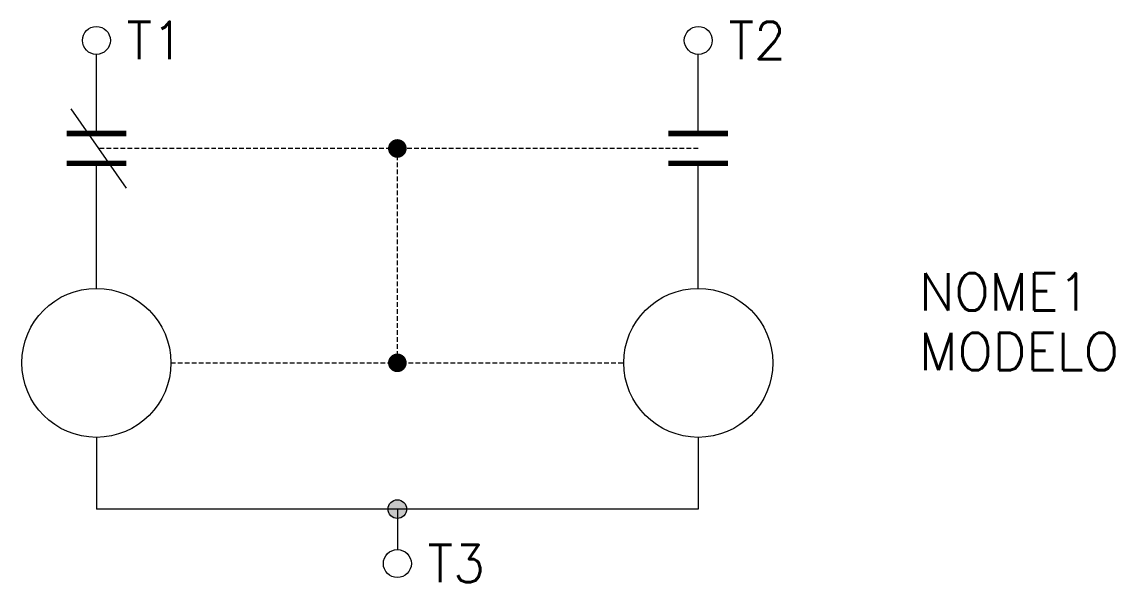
# Model space of a CAD drawing. Extents: x 423.1 to 481.7, y 197 to 227.1.
import ezdxf
from ezdxf.enums import TextEntityAlignment as Align

# ---------------------------------------------------------------- set-up
doc = ezdxf.new("R2010")
doc.units = 0
doc.header["$MEASUREMENT"] = 0
doc.linetypes.add('HIDDEN', pattern=[0.375, 0.25, -0.125])
doc.layers.get('0').update_dxf_attribs({"linetype": 'CONTINUOUS'})
doc.styles.add('ROMANS', font='romans')

# ---------------------------------------------------------------- blocks, each defined once
blk = doc.blocks.new('BOLA555')
blk.add_hatch(color=256).paths.add_polyline_path([(-0.5, 0, 1), (0.5, 0, 1)])
blk.add_circle((0, 0), 0.5)

msp = doc.modelspace()

# ---------------------------------------------------------------- linework, layer by layer
at = {"color": 7, "linetype": 'Continuous'}
for p, q in [((427.061, 221.093), (427.061, 225.343)), ((459.352, 221.093), (459.352, 225.343))]:
    msp.add_line(p, q, dxfattribs=at)
at = {"color": 7}
for p, q in [((425.684, 222.43), (428.655, 218.155)), ((427.061, 204.783), (427.061, 200.93)), ((443.207, 200.93), (443.207, 198.757))]:
    msp.add_line(p, q, dxfattribs=at)
at = {"color": 7, "linetype": 'HIDDEN'}
for p, q in [((459.352, 220.293), (427.17, 220.293)), ((443.207, 208.783), (443.207, 220.293)), ((431.061, 208.783), (455.352, 208.783))]:
    msp.add_line(p, q, dxfattribs=at)
at = {"color": 7, "const_width": 0.3}
for points in [[(425.461, 221.093), (428.661, 221.093)], [(457.752, 221.093), (460.952, 221.093)], [(425.461, 219.493), (428.661, 219.493)], [(457.752, 219.493), (460.952, 219.493)]]:
    msp.add_lwpolyline(points, dxfattribs=at)
at = {"color": 7, "const_width": 0.5}
for points in [[(442.957, 220.293, -1), (443.457, 220.293, -1)], [(442.957, 208.783, -1), (443.457, 208.783, -1)]]:
    msp.add_lwpolyline(points, format="xyb", close=True, dxfattribs=at)
at = {"color": 7}
for points in [[(427.061, 212.783), (427.061, 219.493)], [(459.352, 212.783), (459.352, 219.493)], [(459.352, 204.783), (459.352, 200.93), (427.061, 200.93)]]:
    msp.add_lwpolyline(points, dxfattribs=at)
for centre in [(427.061, 226.093), (459.352, 226.093), (443.207, 198.007)]:
    msp.add_circle(centre, 0.75)
for centre in [(427.061, 208.783), (459.352, 208.783)]:
    msp.add_circle(centre, 4, dxfattribs=at)

# ---------------------------------------------------------------- block references
at = {"color": 3}
msp.add_blockref('BOLA555', (443.206, 200.93), dxfattribs=at)

# ---------------------------------------------------------------- texts
at = {"lineweight": -3, "style": 'ROMANS'}
for tag, p in [('T1', (428.676, 226.093)), ('T2', (460.968, 226.093)), ('NOME1', (471.207, 212.589)), ('MODELO', (471.207, 209.388)), ('T3', (444.822, 198.007))]:
    msp.add_attdef(tag, text='', height=2, dxfattribs=at).set_placement(p, align=Align.MIDDLE_LEFT)

doc.saveas('drawing.dxf')
